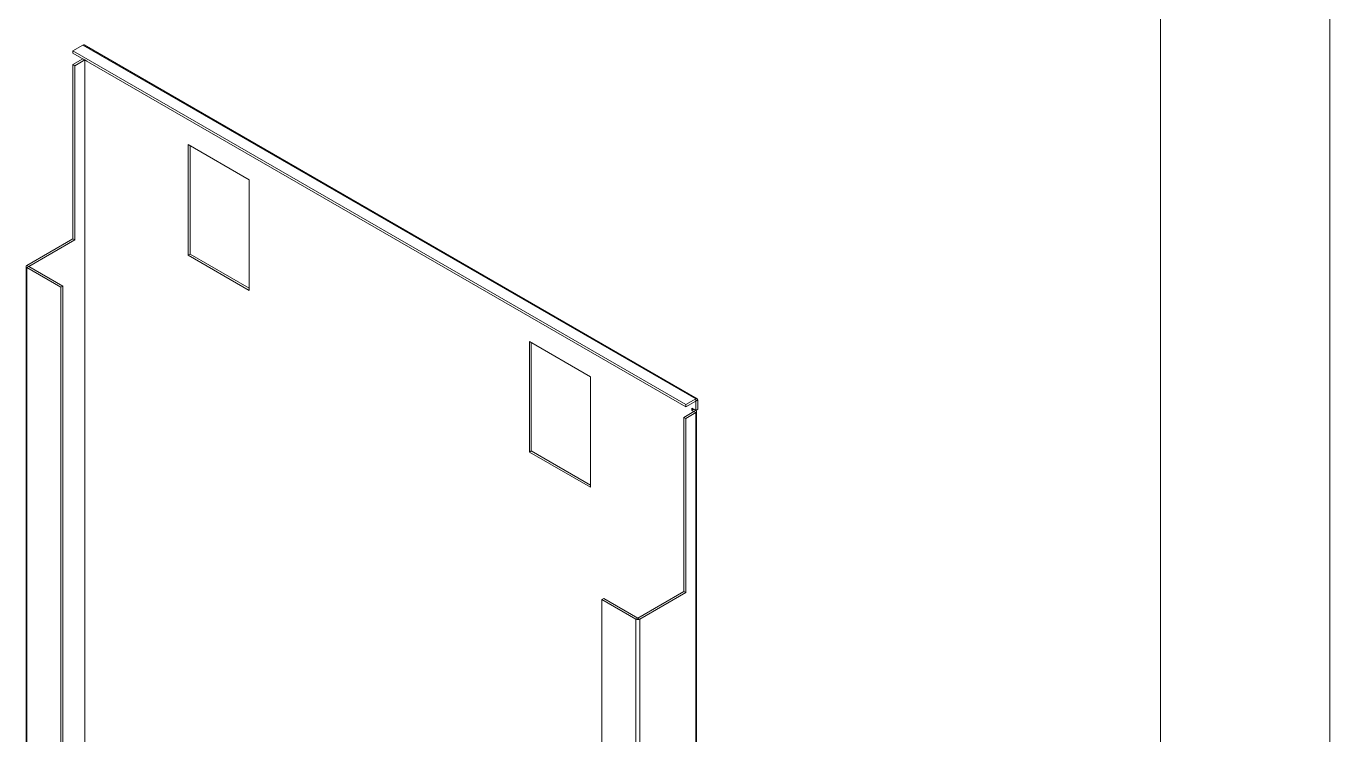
# Model space of a CAD drawing. Header units: millimetres. Extents: x 0 to 2100, y 1 to 1486.
# Drawn here: x 1715.3 to 2100.4, y 962.6 to 1172 of the extents above; entities that cross this region are included whole.
import ezdxf

# ---------------------------------------------------------------- set-up
doc = ezdxf.new("R2010")
doc.units = ezdxf.units.MM
doc.header["$LTSCALE"] = 5
doc.layers.add('A-TITLEBLOCK', color=7, linetype='Continuous', lineweight=15)

msp = doc.modelspace()

# ---------------------------------------------------------------- linework, layer by layer
at = {"color": 7, "linetype": 'Continuous', "lineweight": 15}
for p, q in [((1732.093, 1166.368), (1729.124, 1164.653)), ((1729.124, 1164.653), (1910.143, 1060.153)), ((1729.124, 1164.653), (1729.124, 1164)), ((1729.124, 1164), (1910.143, 1059.5)), ((1913.113, 1061.868), (1732.093, 1166.368)), ((1913.513, 1061.907), (1732.493, 1166.407)), ((1732.093, 1162.285), (1729.124, 1160.571)), ((1729.124, 1160.571), (1729.689, 1160.244)), ((1729.124, 1160.571), (1729.124, 1109.129)), ((1732.659, 1161.959), (1729.689, 1160.244)), ((1729.689, 1160.244), (1729.689, 1108.802)), ((1732.093, 1162.285), (1732.659, 1161.959)), ((1732.659, 691.631), (1732.659, 1161.959)), ((1732.659, 1161.959), (1733.225, 1161.632)), ((1732.66, 1161.959), (1732.659, 1161.959)), ((1733.225, 1161.632), (1733.225, 1161.633)), ((1781.237, 1126.566), (1763.206, 1136.975)), ((1763.206, 1136.975), (1763.206, 1104.314)), ((1763.772, 1136.649), (1763.772, 1104.64)), ((1781.237, 1093.904), (1781.237, 1126.566)), ((1729.124, 1109.129), (1715.547, 1101.291)), ((1729.124, 1109.129), (1729.689, 1108.802)), ((1729.689, 1108.802), (1716.113, 1100.964)), ((1763.772, 1104.64), (1763.206, 1104.314)), ((1763.206, 1104.314), (1781.237, 1093.904)), ((1763.772, 1104.64), (1781.237, 1094.558)), ((1715.313, 1100.964), (1715.313, 690.244)), ((1715.547, 1101.291), (1716.113, 1100.964)), ((1715.547, 1100.638), (1716.113, 1100.964)), ((1715.547, 1100.638), (1715.547, 689.918)), ((1725.588, 1094.841), (1715.547, 1100.638)), ((1726.154, 1095.168), (1716.113, 1100.964)), ((1725.588, 1094.841), (1726.154, 1095.168)), ((1725.588, 684.121), (1725.588, 1094.841)), ((1726.154, 684.448), (1726.154, 1095.168)), ((1863.969, 1078.806), (1863.969, 1046.145)), ((1882, 1068.397), (1863.969, 1078.806)), ((1864.534, 1078.48), (1864.534, 1046.471)), ((1882, 1035.735), (1882, 1068.397)), ((1910.143, 1060.153), (1913.113, 1061.868)), ((1910.143, 1059.5), (1913.113, 1061.214)), ((1910.143, 1060.153), (1910.143, 1059.5)), ((1913.113, 1058.438), (1911.981, 1059.091)), ((1911.981, 1059.091), (1911.981, 1058.438)), ((1913.113, 1061.868), (1913.113, 1061.214)), ((1913.678, 1061.541), (1913.113, 1061.214)), ((1913.113, 1058.438), (1913.113, 1061.214)), ((1913.678, 1058.765), (1913.678, 1061.541)), ((1912.547, 1058.111), (1909.577, 1056.397)), ((1910.143, 1056.07), (1909.577, 1056.397)), ((1909.577, 1056.397), (1909.577, 1004.955)), ((1913.113, 1057.785), (1910.143, 1056.07)), ((1910.143, 1056.07), (1910.143, 1004.628)), ((1911.981, 1058.438), (1912.547, 1058.765)), ((1911.981, 1058.438), (1912.547, 1058.111)), ((1913.113, 1058.438), (1912.547, 1058.765)), ((1912.547, 1058.765), (1912.547, 1058.765)), ((1913.113, 1058.438), (1912.547, 1058.111)), ((1913.113, 1057.785), (1912.547, 1058.111)), ((1913.113, 1058.438), (1913.678, 1058.765)), ((1913.113, 587.457), (1913.113, 1057.785)), ((1913.347, 587.784), (1913.347, 1058.111)), ((1864.534, 1046.471), (1863.969, 1046.145)), ((1863.969, 1046.145), (1882, 1035.735)), ((1864.534, 1046.471), (1882, 1036.388)), ((1885.394, 1002.587), (1885.96, 1002.914)), ((1885.394, 1002.587), (1885.394, 591.867)), ((1895.435, 996.791), (1885.394, 1002.587)), ((1896.001, 997.117), (1885.96, 1002.914)), ((1909.577, 1004.955), (1896.001, 997.117)), ((1910.143, 1004.628), (1896.566, 996.791)), ((1910.143, 1004.628), (1909.577, 1004.955)), ((1895.435, 996.791), (1896.001, 997.117)), ((1895.435, 586.071), (1895.435, 996.791)), ((1896.566, 996.791), (1896.001, 997.117)), ((1896.566, 586.071), (1896.566, 996.791))]:
    msp.add_line(p, q, dxfattribs=at)
for centre, radius, start, end in [((1732.328, 1166.041), 0.402, 65.69428, 125.61445), ((1715.671, 1100.964), 0.349, 110.78403, 249.21574), ((1913.334, 1061.597), 0.349, 350.78729, 129.20028), ((1912.989, 1058.111), 0.349, 290.78417, 69.21567), ((1896.001, 997.883), 1.23, 242.6101, 297.38997)]:
    msp.add_arc(centre, radius, start, end, dxfattribs=at)
at = {"layer": 'A-TITLEBLOCK', "linetype": 'Continuous'}
for p, q in [((2100.394, 1.074), (2100.394, 1486.074)), ((2050.317, 1435.876), (2050.317, 50.876))]:
    msp.add_line(p, q, dxfattribs=at)

doc.saveas('drawing.dxf')
